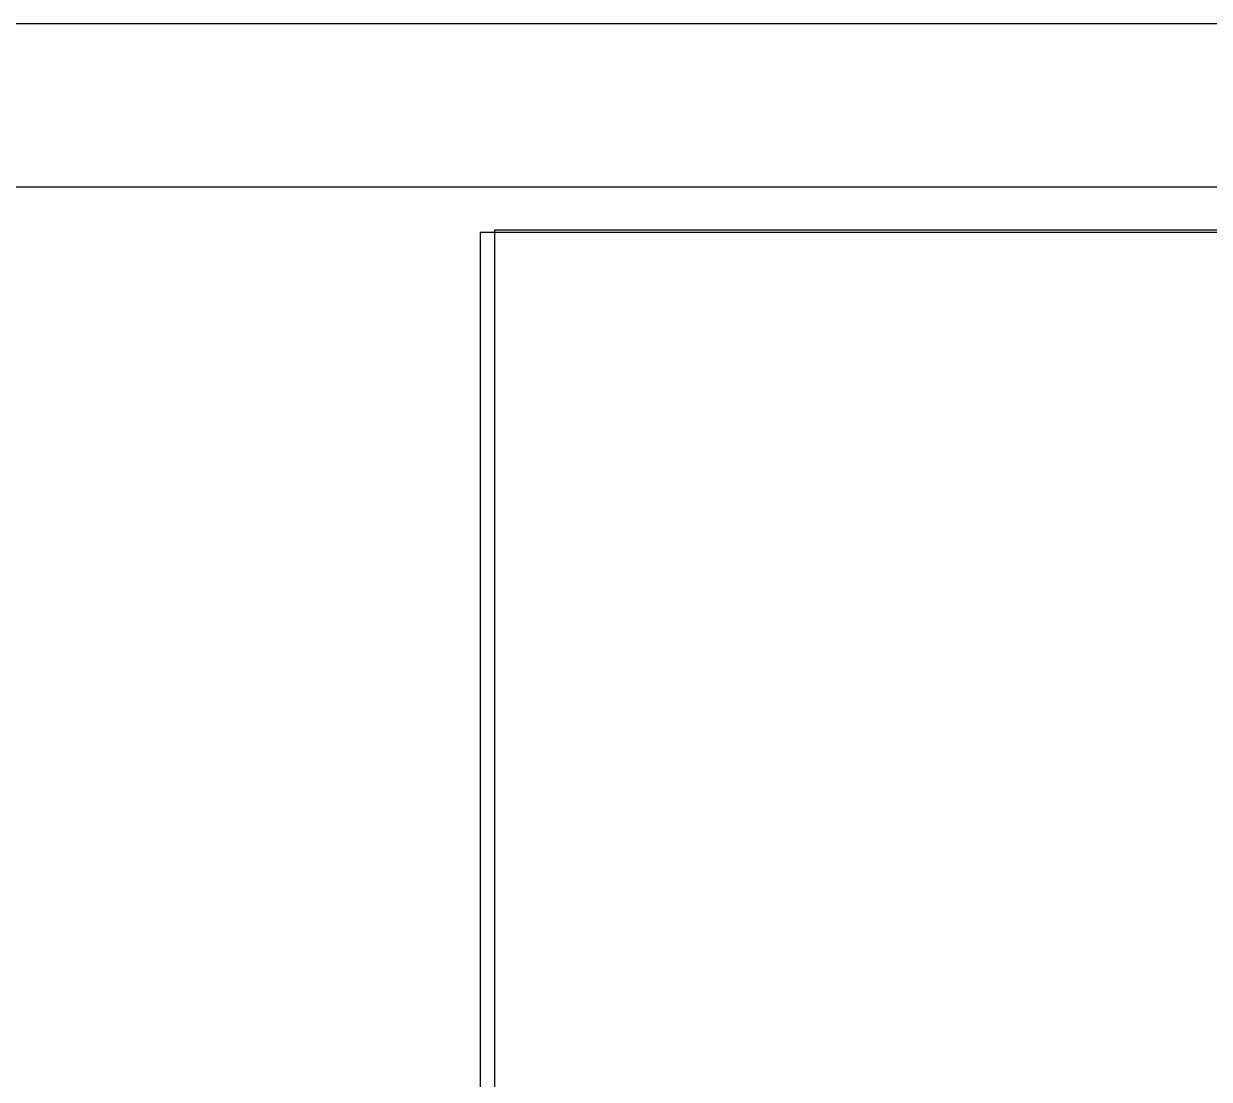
# Model space of a CAD drawing. Extents: x -23.2 to 18.8, y -18.4 to 11.3.
# Drawn here: x -7.101 to -6.01, y -6.012 to -5.041 of the extents above; entities that cross this region are included whole.
import ezdxf

# ---------------------------------------------------------------- set-up
doc = ezdxf.new("R2010")
doc.units = 0
for name, color, linetype in [('COVERING', 8, 'CONTINUOUS'), ('CUBIERTAS', 5, 'CONTINUOUS'), ('VIGAS', 5, 'CONTINUOUS')]:
    doc.layers.add(name, color=color, linetype=linetype)

msp = doc.modelspace()

# ---------------------------------------------------------------- linework, layer by layer
at = {"layer": 'COVERING'}
for p, q in [((-6.6678, -5.2307), (-6.6678, -9.6307)), ((-5.5712, -5.2307), (-6.6678, -5.2307))]:
    msp.add_line(p, q, dxfattribs=at)
at = {"layer": 'CUBIERTAS'}
for p, q in [((-5.5828, -5.2327, 3.2728), (-6.6812, -5.2327, 3.2728)), ((-6.6812, -5.2327, 3.2728), (-6.6812, -9.6291, 3.2728))]:
    msp.add_line(p, q, dxfattribs=at)
at = {"layer": 'VIGAS'}
for p, q in [((-5.5678, -5.0407), (-8.2378, -5.0407)), ((-8.2378, -5.1907), (-5.5678, -5.1907))]:
    msp.add_line(p, q, dxfattribs=at)

doc.saveas('drawing.dxf')
